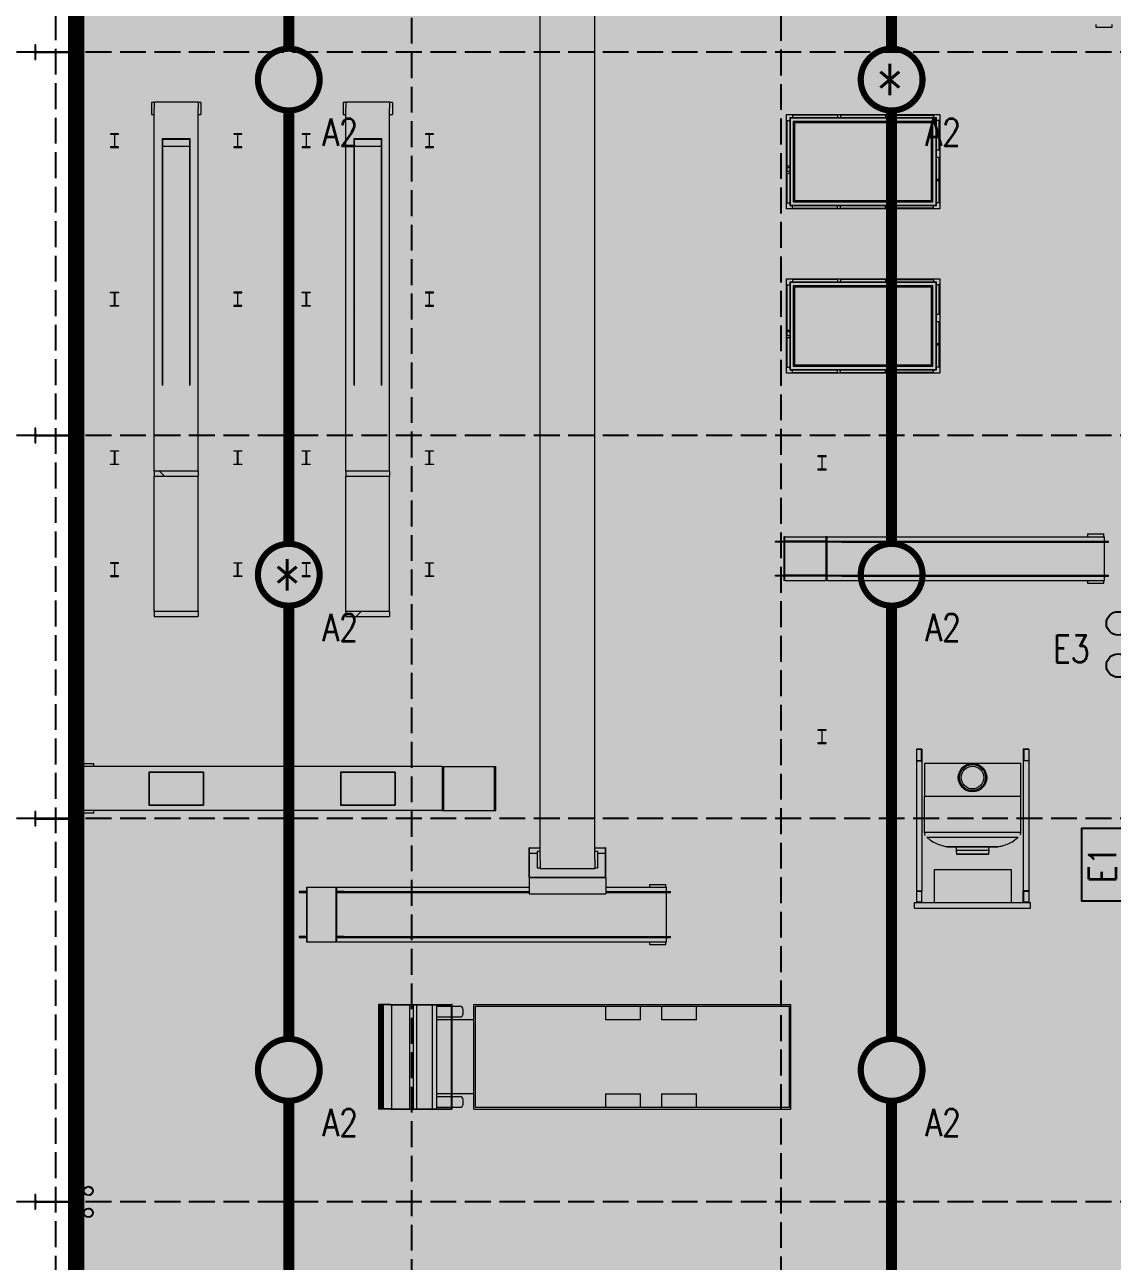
# Model space of a CAD drawing. Header units: millimetres. Extents: x 91119 to 433967, y 16708 to 144224.
# Drawn here: x 377089 to 396955, y 48609 to 71196 of the extents above; entities that cross this region are included whole.
import ezdxf
from ezdxf.enums import TextEntityAlignment as Align

# ---------------------------------------------------------------- set-up
doc = ezdxf.new("R2010")
doc.units = ezdxf.units.MM
doc.header["$LTSCALE"] = 100
doc.linetypes.add('121217 IES and EMR$0$XKITLINE03', pattern=[6.299213, 4.724409, -1.574803])
doc.linetypes.add('DASHED', pattern=[19.05, 12.7, -6.35])
for name, color, linetype in [('121217 IES and EMR$0$grid', 8, 'Continuous'), ('121217 IES and EMR$0$Xref', 8, 'Continuous'), ('Lighting', 5, 'Continuous')]:
    doc.layers.add(name, color=color, linetype=linetype)
doc.styles.add('ROMANS', font='romans.shx', dxfattribs={"width": 0.8, "height": 2.5})

msp = doc.modelspace()

# ---------------------------------------------------------------- hatches: boundary and pattern name
h = msp.add_hatch()
h.set_pattern_fill('DOTS', color=256, scale=500, style=0)
h.set_pattern_definition([(0, (378029.4, 28921.9), (396.875, 793.75), [0, -793.75])])
h.paths.add_polyline_path([(378029, 111561), (397402, 111561), (397402, 28922), (378029, 28922)])

# ---------------------------------------------------------------- linework, layer by layer
at = {"const_width": 300}
msp.add_lwpolyline([(378029, 111561), (397402, 111561), (397402, 28922), (378029, 28922)], close=True, dxfattribs=at)
at = {"layer": '121217 IES and EMR$0$grid', "linetype": '121217 IES and EMR$0$XKITLINE03'}
for p, q in [((384152, 138095), (384152, 25094)), ((390902, 138144), (390902, 25094)), ((377652, 106662), (377652, 22298)), ((409538, 70694), (255652, 70694)), ((409538, 63694), (256276, 63694)), ((409538, 56694), (257573, 56694)), ((409538, 49694), (255652, 49694))]:
    msp.add_line(p, q, dxfattribs=at)
at = {"layer": '121217 IES and EMR$0$Xref', "linetype": 'Continuous', "lineweight": 20}
for p, q in [((386502, 55944), (386502, 91444)), ((387502, 55944), (387502, 91444)), ((396652, 71199), (396652, 71149)), ((396952, 71149), (396952, 71199)), ((396652, 71149), (396952, 71149)), ((379455, 69773), (379405, 69773)), ((379405, 69773), (379405, 69558)), ((379455, 69781), (379455, 69675)), ((380255, 69781), (379455, 69781)), ((379455, 63039), (379455, 69675)), ((380255, 69781), (380255, 69675)), ((380305, 69773), (380255, 69773)), ((380255, 63039), (380255, 69675)), ((380305, 69773), (380305, 69558)), ((382955, 69773), (382905, 69773)), ((382905, 69773), (382905, 69558)), ((382955, 69781), (382955, 69675)), ((383755, 69781), (382955, 69781)), ((382955, 63039), (382955, 69675)), ((383755, 69781), (383755, 69675)), ((383805, 69773), (383755, 69773)), ((383755, 63039), (383755, 69675)), ((383805, 69773), (383805, 69558)), ((379405, 69558), (379455, 69558)), ((380255, 69558), (380305, 69558)), ((382905, 69558), (382955, 69558)), ((383755, 69558), (383805, 69558)), ((391003, 67834), (391003, 69554)), ((391003, 69554), (393802, 69554)), ((391003, 69554), (391008, 69549)), ((391013, 69444), (391063, 69444)), ((391013, 69444), (391013, 68619)), ((391063, 69494), (391063, 67894)), ((393742, 69494), (391063, 69494)), ((391069, 69488), (391069, 67900)), ((393736, 69488), (391069, 69488)), ((391113, 69544), (391113, 69494)), ((391938, 69544), (391113, 69544)), ((391938, 69494), (391113, 69494)), ((393677, 69429), (391128, 69429)), ((391128, 69429), (391128, 67959)), ((393652, 69404), (391153, 69404)), ((391153, 69404), (391153, 67984)), ((391938, 69544), (391938, 69494)), ((391990, 69544), (391990, 69494)), ((392815, 69544), (391990, 69544)), ((392815, 69494), (391990, 69494)), ((392815, 69544), (392815, 69494)), ((392867, 69544), (392867, 69494)), ((392867, 69544), (393692, 69544)), ((392867, 69494), (393692, 69494)), ((393652, 67984), (393652, 69404)), ((393677, 67959), (393677, 69429)), ((393692, 69544), (393692, 69494)), ((393736, 67900), (393736, 69488)), ((393742, 67894), (393742, 69494)), ((393792, 69444), (393742, 69444)), ((393792, 68903), (393792, 69444)), ((393797, 69549), (393802, 69554)), ((393802, 69554), (393802, 67834)), ((378657, 69206), (378657, 69198)), ((378804, 69206), (378657, 69206)), ((378657, 69198), (378720, 69198)), ((378727, 69190), (378727, 68971)), ((378733, 68971), (378733, 69190)), ((378741, 69198), (378804, 69198)), ((378804, 69198), (378804, 69206)), ((380907, 69206), (380907, 69198)), ((381054, 69206), (380907, 69206)), ((380907, 69198), (380970, 69198)), ((380977, 69190), (380977, 68971)), ((380983, 68971), (380983, 69190)), ((380991, 69198), (381054, 69198)), ((381054, 69198), (381054, 69206)), ((382157, 69206), (382157, 69198)), ((382304, 69206), (382157, 69206)), ((382157, 69198), (382220, 69198)), ((382227, 69190), (382227, 68971)), ((382233, 68971), (382233, 69190)), ((382241, 69198), (382304, 69198)), ((382304, 69198), (382304, 69206)), ((384407, 69206), (384407, 69198)), ((384554, 69206), (384407, 69206)), ((384407, 69198), (384470, 69198)), ((384477, 69190), (384477, 68971)), ((384483, 68971), (384483, 69190)), ((384491, 69198), (384554, 69198)), ((384554, 69198), (384554, 69206)), ((378657, 68964), (378657, 68955)), ((378720, 68964), (378657, 68964)), ((378657, 68955), (378804, 68955)), ((378804, 68964), (378741, 68964)), ((378804, 68955), (378804, 68964)), ((379605, 69115), (380105, 69115)), ((379605, 64614), (379605, 69115)), ((379613, 69107), (380097, 69107)), ((379613, 64614), (379613, 69107)), ((380097, 68970), (379613, 68970)), ((380097, 69107), (380097, 64614)), ((380105, 69115), (380105, 64614)), ((380907, 68964), (380907, 68955)), ((380970, 68964), (380907, 68964)), ((380907, 68955), (381054, 68955)), ((381054, 68964), (380991, 68964)), ((381054, 68955), (381054, 68964)), ((382157, 68964), (382157, 68955)), ((382220, 68964), (382157, 68964)), ((382157, 68955), (382304, 68955)), ((382304, 68964), (382241, 68964)), ((382304, 68955), (382304, 68964)), ((383105, 69115), (383605, 69115)), ((383105, 64614), (383105, 69115)), ((383113, 69107), (383597, 69107)), ((383113, 64614), (383113, 69107)), ((383597, 68970), (383113, 68970)), ((383597, 69107), (383597, 64614)), ((383605, 69115), (383605, 64614)), ((384407, 68964), (384407, 68955)), ((384470, 68964), (384407, 68964)), ((384407, 68955), (384554, 68955)), ((384554, 68964), (384491, 68964)), ((384554, 68955), (384554, 68964)), ((393792, 68903), (393742, 68903)), ((393792, 68769), (393742, 68769)), ((393792, 68369), (393792, 68769)), ((391009, 68584), (391009, 68520)), ((391063, 68584), (391009, 68584)), ((391009, 68520), (391063, 68520)), ((391013, 68619), (391063, 68619)), ((391013, 68485), (391063, 68485)), ((391013, 68485), (391013, 67944)), ((393792, 68369), (393742, 68369)), ((393792, 68344), (393742, 68344)), ((393792, 68344), (393792, 68369)), ((393792, 67944), (393792, 68344)), ((391003, 67834), (391008, 67839)), ((393802, 67834), (391003, 67834)), ((391013, 67944), (391063, 67944)), ((391063, 67894), (393742, 67894)), ((391069, 67900), (393736, 67900)), ((391113, 67844), (391113, 67894)), ((391113, 67894), (391938, 67894)), ((391113, 67844), (391938, 67844)), ((391128, 67959), (393677, 67959)), ((391153, 67984), (393652, 67984)), ((391938, 67844), (391938, 67894)), ((391990, 67844), (391990, 67894)), ((391990, 67894), (392815, 67894)), ((391990, 67844), (392815, 67844)), ((392815, 67844), (392815, 67894)), ((392867, 67844), (392867, 67894)), ((393692, 67894), (392867, 67894)), ((393692, 67844), (392867, 67844)), ((393692, 67844), (393692, 67894)), ((393792, 67944), (393742, 67944)), ((393797, 67839), (393802, 67834)), ((391003, 64834), (391003, 66554)), ((391003, 66554), (393802, 66554)), ((391003, 66554), (391008, 66549)), ((391013, 66444), (391063, 66444)), ((391013, 66444), (391013, 65619)), ((391063, 66494), (391063, 64894)), ((393742, 66494), (391063, 66494)), ((391069, 66488), (391069, 64900)), ((393736, 66488), (391069, 66488)), ((391113, 66544), (391113, 66494)), ((391938, 66544), (391113, 66544)), ((391938, 66494), (391113, 66494)), ((393677, 66429), (391128, 66429)), ((391128, 66429), (391128, 64959)), ((391938, 66544), (391938, 66494)), ((391990, 66544), (391990, 66494)), ((392815, 66544), (391990, 66544)), ((392815, 66494), (391990, 66494)), ((392815, 66544), (392815, 66494)), ((392867, 66544), (392867, 66494)), ((392867, 66544), (393692, 66544)), ((392867, 66494), (393692, 66494)), ((393677, 64959), (393677, 66429)), ((393692, 66544), (393692, 66494)), ((393736, 64900), (393736, 66488)), ((393742, 64894), (393742, 66494)), ((393792, 66444), (393742, 66444)), ((393792, 65903), (393792, 66444)), ((393797, 66549), (393802, 66554)), ((393802, 66554), (393802, 64834)), ((378657, 66309), (378804, 66309)), ((378657, 66301), (378657, 66309)), ((378720, 66301), (378657, 66301)), ((378727, 66074), (378727, 66293)), ((378733, 66293), (378733, 66074)), ((378804, 66301), (378741, 66301)), ((378804, 66309), (378804, 66301)), ((380907, 66309), (380907, 66301)), ((381054, 66309), (380907, 66309)), ((380907, 66301), (380970, 66301)), ((380977, 66293), (380977, 66074)), ((380983, 66074), (380983, 66293)), ((380991, 66301), (381054, 66301)), ((381054, 66301), (381054, 66309)), ((382157, 66309), (382304, 66309)), ((382157, 66301), (382157, 66309)), ((382220, 66301), (382157, 66301)), ((382227, 66074), (382227, 66293)), ((382233, 66293), (382233, 66074)), ((382304, 66301), (382241, 66301)), ((382304, 66309), (382304, 66301)), ((384407, 66309), (384407, 66301)), ((384554, 66309), (384407, 66309)), ((384407, 66301), (384470, 66301)), ((384477, 66293), (384477, 66074)), ((384483, 66074), (384483, 66293)), ((384491, 66301), (384554, 66301)), ((384554, 66301), (384554, 66309)), ((393652, 66404), (391153, 66404)), ((391153, 66404), (391153, 64984)), ((393652, 64984), (393652, 66404)), ((378657, 66067), (378720, 66067)), ((378657, 66058), (378657, 66067)), ((378804, 66058), (378657, 66058)), ((378741, 66067), (378804, 66067)), ((378804, 66067), (378804, 66058)), ((380907, 66067), (380907, 66058)), ((380970, 66067), (380907, 66067)), ((380907, 66058), (381054, 66058)), ((381054, 66067), (380991, 66067)), ((381054, 66058), (381054, 66067)), ((382157, 66067), (382220, 66067)), ((382157, 66058), (382157, 66067)), ((382304, 66058), (382157, 66058)), ((382241, 66067), (382304, 66067)), ((382304, 66067), (382304, 66058)), ((384407, 66067), (384407, 66058)), ((384470, 66067), (384407, 66067)), ((384407, 66058), (384554, 66058)), ((384554, 66067), (384491, 66067)), ((384554, 66058), (384554, 66067)), ((393792, 65903), (393742, 65903)), ((393792, 65769), (393742, 65769)), ((393792, 65369), (393792, 65769)), ((391009, 65584), (391009, 65520)), ((391063, 65584), (391009, 65584)), ((391009, 65520), (391063, 65520)), ((391013, 65619), (391063, 65619)), ((391013, 65485), (391063, 65485)), ((391013, 65485), (391013, 64944)), ((393792, 65369), (393742, 65369)), ((393792, 65344), (393742, 65344)), ((393792, 65344), (393792, 65369)), ((393792, 64944), (393792, 65344)), ((391003, 64834), (391008, 64839)), ((393802, 64834), (391003, 64834)), ((391013, 64944), (391063, 64944)), ((391063, 64894), (393742, 64894)), ((391069, 64900), (393736, 64900)), ((391113, 64844), (391113, 64894)), ((391113, 64894), (391938, 64894)), ((391113, 64844), (391938, 64844)), ((391128, 64959), (393677, 64959)), ((391153, 64984), (393652, 64984)), ((391938, 64844), (391938, 64894)), ((391990, 64844), (391990, 64894)), ((391990, 64894), (392815, 64894)), ((391990, 64844), (392815, 64844)), ((392815, 64844), (392815, 64894)), ((392867, 64844), (392867, 64894)), ((393692, 64894), (392867, 64894)), ((393692, 64844), (392867, 64844)), ((393692, 64844), (393692, 64894)), ((393792, 64944), (393742, 64944)), ((393797, 64839), (393802, 64834)), ((379605, 64614), (379613, 64614)), ((380097, 64614), (380105, 64614)), ((383105, 64614), (383113, 64614)), ((383597, 64614), (383605, 64614)), ((378657, 63412), (378804, 63412)), ((378657, 63404), (378657, 63412)), ((378720, 63404), (378657, 63404)), ((378727, 63177), (378727, 63396)), ((378733, 63396), (378733, 63177)), ((378804, 63404), (378741, 63404)), ((378804, 63412), (378804, 63404)), ((380907, 63412), (381054, 63412)), ((380907, 63404), (380907, 63412)), ((380970, 63404), (380907, 63404)), ((380977, 63177), (380977, 63396)), ((380983, 63396), (380983, 63177)), ((381054, 63404), (380991, 63404)), ((381054, 63412), (381054, 63404)), ((382157, 63412), (382304, 63412)), ((382157, 63404), (382157, 63412)), ((382220, 63404), (382157, 63404)), ((382227, 63177), (382227, 63396)), ((382233, 63396), (382233, 63177)), ((382304, 63404), (382241, 63404)), ((382304, 63412), (382304, 63404)), ((384407, 63412), (384554, 63412)), ((384407, 63404), (384407, 63412)), ((384470, 63404), (384407, 63404)), ((384477, 63177), (384477, 63396)), ((384483, 63396), (384483, 63177)), ((384554, 63404), (384491, 63404)), ((384554, 63412), (384554, 63404)), ((391726, 63319), (391579, 63319)), ((391579, 63319), (391579, 63311)), ((391579, 63311), (391642, 63311)), ((391649, 63303), (391649, 63084)), ((391655, 63084), (391655, 63303)), ((391663, 63311), (391726, 63311)), ((391726, 63311), (391726, 63319)), ((378657, 63170), (378720, 63170)), ((378657, 63161), (378657, 63170)), ((378804, 63161), (378657, 63161)), ((378741, 63170), (378804, 63170)), ((378804, 63170), (378804, 63161)), ((380255, 63039), (379455, 63039)), ((379455, 63039), (379455, 62948)), ((380255, 63039), (380255, 62948)), ((380907, 63161), (380907, 63170)), ((380907, 63170), (380970, 63170)), ((381054, 63161), (380907, 63161)), ((380991, 63170), (381054, 63170)), ((381054, 63170), (381054, 63161)), ((382157, 63170), (382220, 63170)), ((382157, 63161), (382157, 63170)), ((382304, 63161), (382157, 63161)), ((382241, 63170), (382304, 63170)), ((382304, 63170), (382304, 63161)), ((383755, 63039), (382955, 63039)), ((382955, 63039), (382955, 62948)), ((383755, 63039), (383755, 62948)), ((384407, 63161), (384407, 63170)), ((384407, 63170), (384470, 63170)), ((384554, 63161), (384407, 63161)), ((384491, 63170), (384554, 63170)), ((384554, 63170), (384554, 63161)), ((391579, 63077), (391579, 63068)), ((391642, 63077), (391579, 63077)), ((391579, 63068), (391726, 63068)), ((391726, 63077), (391663, 63077)), ((391726, 63068), (391726, 63077)), ((379455, 60479), (379455, 62948)), ((379455, 62948), (380255, 62948)), ((380255, 60479), (380255, 62948)), ((382955, 60479), (382955, 62948)), ((382955, 62948), (383755, 62948)), ((383755, 60479), (383755, 62948)), ((396502, 61894), (396502, 61844)), ((396502, 61894), (396802, 61894)), ((396802, 61844), (396802, 61894)), ((390804, 61744), (390804, 61764)), ((390804, 61764), (390956, 61764)), ((390956, 61744), (390804, 61744)), ((390973, 61844), (390956, 61844)), ((390956, 61844), (390956, 61044)), ((391724, 61764), (390956, 61764)), ((390956, 61764), (390956, 61744)), ((391724, 61744), (390956, 61744)), ((390973, 61844), (391724, 61844)), ((390973, 61044), (390973, 61844)), ((391749, 61844), (391724, 61844)), ((391724, 61844), (391724, 61044)), ((391749, 61844), (392948, 61844)), ((391749, 61044), (391749, 61844)), ((391749, 61744), (391749, 61764)), ((391749, 61764), (392017, 61764)), ((392017, 61744), (391749, 61744)), ((392017, 61764), (392017, 61744)), ((392017, 61764), (392948, 61764)), ((392017, 61744), (392948, 61744)), ((392948, 61844), (396652, 61844)), ((392948, 61764), (396652, 61764)), ((392948, 61744), (396652, 61744)), ((396652, 61844), (396811, 61844)), ((396652, 61764), (396886, 61764)), ((396652, 61744), (396886, 61744)), ((396811, 61764), (396811, 61844)), ((396811, 61144), (396811, 61744)), ((396886, 61744), (396886, 61764)), ((378657, 61369), (378657, 61361)), ((378804, 61369), (378657, 61369)), ((378657, 61361), (378720, 61361)), ((378727, 61353), (378727, 61134)), ((378733, 61134), (378733, 61353)), ((378741, 61361), (378804, 61361)), ((378804, 61361), (378804, 61369)), ((380907, 61369), (381054, 61369)), ((380907, 61361), (380907, 61369)), ((380970, 61361), (380907, 61361)), ((380977, 61134), (380977, 61353)), ((380983, 61353), (380983, 61134)), ((381054, 61361), (380991, 61361)), ((381054, 61369), (381054, 61361)), ((382157, 61369), (382157, 61361)), ((382304, 61369), (382157, 61369)), ((382157, 61361), (382220, 61361)), ((382227, 61353), (382227, 61134)), ((382233, 61134), (382233, 61353)), ((382241, 61361), (382304, 61361)), ((382304, 61361), (382304, 61369)), ((384407, 61369), (384554, 61369)), ((384407, 61361), (384407, 61369)), ((384470, 61361), (384407, 61361)), ((384477, 61134), (384477, 61353)), ((384483, 61353), (384483, 61134)), ((384554, 61361), (384491, 61361)), ((384554, 61369), (384554, 61361)), ((378657, 61127), (378657, 61118)), ((378720, 61127), (378657, 61127)), ((378657, 61118), (378804, 61118)), ((378804, 61127), (378741, 61127)), ((378804, 61118), (378804, 61127)), ((380907, 61127), (380970, 61127)), ((380907, 61118), (380907, 61127)), ((381054, 61118), (380907, 61118)), ((380991, 61127), (381054, 61127)), ((381054, 61127), (381054, 61118)), ((382157, 61127), (382157, 61118)), ((382220, 61127), (382157, 61127)), ((382157, 61118), (382304, 61118)), ((382304, 61127), (382241, 61127)), ((382304, 61118), (382304, 61127)), ((384407, 61127), (384470, 61127)), ((384407, 61118), (384407, 61127)), ((384554, 61118), (384407, 61118)), ((384491, 61127), (384554, 61127)), ((384554, 61127), (384554, 61118)), ((390804, 61124), (390804, 61144)), ((390804, 61144), (390956, 61144)), ((390956, 61124), (390804, 61124)), ((391724, 61144), (390956, 61144)), ((390956, 61144), (390956, 61124)), ((391724, 61124), (390956, 61124)), ((390973, 61044), (390956, 61044)), ((390973, 61044), (391724, 61044)), ((391749, 61044), (391724, 61044)), ((391749, 61144), (392017, 61144)), ((391749, 61124), (391749, 61144)), ((392017, 61124), (391749, 61124)), ((391749, 61044), (392948, 61044)), ((392017, 61144), (392948, 61144)), ((392017, 61144), (392017, 61124)), ((392017, 61124), (392948, 61124)), ((392948, 61144), (396652, 61144)), ((392948, 61124), (396652, 61124)), ((392948, 61044), (396652, 61044)), ((396502, 61044), (396502, 60994)), ((396502, 60994), (396802, 60994)), ((396652, 61144), (396886, 61144)), ((396652, 61124), (396886, 61124)), ((396652, 61044), (396811, 61044)), ((396802, 60994), (396802, 61044)), ((396811, 61044), (396811, 61124)), ((396886, 61124), (396886, 61144)), ((380255, 60479), (379455, 60479)), ((379455, 60479), (379455, 60387)), ((379455, 60387), (380255, 60387)), ((380255, 60479), (380255, 60387)), ((383755, 60479), (382955, 60479)), ((382955, 60479), (382955, 60387)), ((382955, 60387), (383755, 60387)), ((383755, 60479), (383755, 60387)), ((391726, 58319), (391579, 58319)), ((391579, 58319), (391579, 58311)), ((391579, 58311), (391642, 58311)), ((391649, 58303), (391649, 58084)), ((391655, 58084), (391655, 58303)), ((391663, 58311), (391726, 58311)), ((391726, 58311), (391726, 58319)), ((391579, 58077), (391579, 58068)), ((391642, 58077), (391579, 58077)), ((391579, 58068), (391726, 58068)), ((391726, 58077), (391663, 58077)), ((391726, 58068), (391726, 58077)), ((393376, 57964), (393376, 57753)), ((393477, 57964), (393376, 57964)), ((393376, 57964), (393376, 57964)), ((393452, 57957), (393384, 57960)), ((393467, 57771), (393467, 57947)), ((393477, 57964), (393477, 57751)), ((395429, 57964), (395328, 57964)), ((395328, 57964), (395328, 57751)), ((395338, 57947), (395338, 57771)), ((395421, 57960), (395353, 57957)), ((395429, 57964), (395429, 57753)), ((395429, 57964), (395429, 57964)), ((378044, 57644), (378180, 57644)), ((378044, 57644), (378044, 56844)), ((378052, 57694), (378052, 57644)), ((378352, 57694), (378052, 57694)), ((381503, 57644), (378180, 57644)), ((378352, 57644), (378352, 57694)), ((384712, 57644), (381503, 57644)), ((384712, 57644), (384739, 57644)), ((384712, 57644), (384712, 56844)), ((384739, 57644), (385634, 57644)), ((384739, 57644), (384739, 56844)), ((385634, 57644), (385668, 57644)), ((385668, 57644), (385692, 57644)), ((385668, 56844), (385668, 57644)), ((385692, 56844), (385692, 57644)), ((393376, 57751), (393376, 57753)), ((393376, 57751), (393376, 55376)), ((393376, 57751), (393477, 57751)), ((393384, 57758), (393452, 57762)), ((393477, 57751), (393477, 55376)), ((394402, 57704), (393522, 57704)), ((393522, 57704), (393522, 57099)), ((395282, 57704), (394402, 57704)), ((395282, 57099), (395282, 57704)), ((395328, 57751), (395328, 55376)), ((395429, 57751), (395328, 57751)), ((395353, 57762), (395421, 57758)), ((395429, 57753), (395429, 57751)), ((395429, 57751), (395429, 55376)), ((380355, 57543), (379355, 57543)), ((379355, 57543), (379355, 56943)), ((380349, 57537), (379361, 57537)), ((379361, 57537), (379361, 56949)), ((380349, 57537), (380349, 56949)), ((380355, 57543), (380355, 56943)), ((383855, 57543), (382855, 57543)), ((382855, 57543), (382855, 56943)), ((383849, 57537), (382861, 57537)), ((382861, 57537), (382861, 56949)), ((383849, 57537), (383849, 56949)), ((383855, 57543), (383855, 56943)), ((379355, 56943), (380355, 56943)), ((379361, 56949), (380349, 56949)), ((382855, 56943), (383855, 56943)), ((382861, 56949), (383849, 56949)), ((393521, 57098), (393521, 56438)), ((395282, 57099), (393522, 57099)), ((395284, 56438), (395284, 57098)), ((378044, 56844), (378180, 56844)), ((378052, 56844), (378052, 56794)), ((378352, 56794), (378052, 56794)), ((381503, 56844), (378180, 56844)), ((378352, 56794), (378352, 56844)), ((384712, 56844), (381503, 56844)), ((384712, 56844), (384739, 56844)), ((384739, 56844), (385634, 56844)), ((385634, 56844), (385668, 56844)), ((385668, 56844), (385692, 56844)), ((386302, 55619), (386302, 56159)), ((386308, 56159), (386302, 56159)), ((386308, 56159), (386502, 56159)), ((386308, 55627), (386308, 56159)), ((386308, 56063), (386452, 56063)), ((386502, 56094), (386452, 56094)), ((386452, 56094), (386452, 55794)), ((387502, 56159), (387696, 56159)), ((387552, 56094), (387502, 56094)), ((387552, 56094), (387552, 55794)), ((387552, 56063), (387696, 56063)), ((387696, 55627), (387696, 56159)), ((387702, 56159), (387696, 56159)), ((387702, 55619), (387702, 56159)), ((393937, 56180), (393937, 56171)), ((394106, 56171), (394101, 56110)), ((394101, 56110), (394107, 56043)), ((394698, 56043), (394704, 56110)), ((394704, 56110), (394699, 56171)), ((394868, 56171), (394868, 56180)), ((386452, 55794), (386502, 55794)), ((386502, 55944), (386502, 55786)), ((387502, 55944), (387502, 55786)), ((387502, 55794), (387552, 55794)), ((386302, 55619), (386302, 55319)), ((386302, 55619), (387702, 55619)), ((386308, 55627), (387696, 55627)), ((386502, 55786), (387502, 55786)), ((387702, 55619), (387702, 55319)), ((393700, 55764), (393700, 55164)), ((393700, 55764), (393787, 55764)), ((393787, 55764), (395018, 55764)), ((395018, 55764), (395105, 55764)), ((395105, 55764), (395105, 55164)), ((382104, 55364), (382104, 55344)), ((382235, 55364), (382104, 55364)), ((382104, 55344), (382235, 55344)), ((382235, 55444), (382235, 54444)), ((382235, 55444), (382249, 55444)), ((382235, 55364), (382235, 55364)), ((382235, 55344), (382235, 55364)), ((382235, 55344), (382235, 55344)), ((382249, 55444), (382773, 55444)), ((382249, 54444), (382249, 55444)), ((382773, 55444), (382773, 54444)), ((382773, 55444), (382787, 55444)), ((382787, 55444), (383656, 55444)), ((382787, 54444), (382787, 55444)), ((382787, 55364), (382787, 55344)), ((382918, 55364), (382787, 55364)), ((382787, 55344), (382918, 55344)), ((382918, 55364), (383699, 55364)), ((382918, 55344), (382918, 55364)), ((382918, 55344), (383699, 55344)), ((383656, 55444), (385945, 55444)), ((383699, 55364), (385945, 55364)), ((383699, 55344), (385945, 55344)), ((385945, 55444), (386302, 55444)), ((385945, 55364), (386302, 55364)), ((385945, 55344), (386302, 55344)), ((387702, 55444), (388652, 55444)), ((387702, 55364), (388652, 55364)), ((387702, 55344), (388652, 55344)), ((388502, 55494), (388502, 55444)), ((388502, 55494), (388802, 55494)), ((388652, 55444), (388811, 55444)), ((388652, 55364), (388886, 55364)), ((388652, 55344), (388886, 55344)), ((388802, 55444), (388802, 55494)), ((388811, 55364), (388811, 55444)), ((388811, 54544), (388811, 55344)), ((388886, 55344), (388886, 55364)), ((393376, 55376), (393376, 55373)), ((393376, 55376), (393477, 55376)), ((393376, 55373), (393376, 55164)), ((393384, 55368), (393452, 55365)), ((393467, 55356), (393467, 55179)), ((393477, 55164), (393477, 55376)), ((395429, 55376), (395328, 55376)), ((395328, 55164), (395328, 55376)), ((395338, 55179), (395338, 55356)), ((395353, 55365), (395421, 55368)), ((395429, 55373), (395429, 55376)), ((395429, 55373), (395429, 55164)), ((386302, 55319), (387702, 55319)), ((393342, 55163), (395462, 55163)), ((393342, 55061), (393342, 55163)), ((393377, 55164), (393376, 55164)), ((393377, 55164), (393477, 55164)), ((393452, 55170), (393384, 55166)), ((393700, 55164), (393787, 55164)), ((393787, 55164), (395018, 55164)), ((395018, 55164), (395105, 55164)), ((395328, 55164), (395428, 55164)), ((395421, 55166), (395353, 55170)), ((395428, 55164), (395429, 55164)), ((395462, 55061), (395462, 55163)), ((393342, 55061), (395462, 55061)), ((382104, 54544), (382104, 54524)), ((382235, 54544), (382104, 54544)), ((382104, 54524), (382235, 54524)), ((382235, 54544), (382235, 54544)), ((382235, 54524), (382235, 54544)), ((382235, 54524), (382235, 54524)), ((382235, 54444), (382249, 54444)), ((382249, 54444), (382773, 54444)), ((382773, 54444), (382787, 54444)), ((382918, 54544), (382787, 54544)), ((382787, 54544), (382787, 54524)), ((382787, 54524), (382918, 54524)), ((382787, 54444), (383656, 54444)), ((382918, 54544), (383699, 54544)), ((382918, 54524), (382918, 54544)), ((382918, 54524), (383699, 54524)), ((383656, 54444), (385945, 54444)), ((383699, 54544), (385945, 54544)), ((383699, 54524), (385945, 54524)), ((385945, 54544), (388652, 54544)), ((385945, 54524), (388652, 54524)), ((385945, 54444), (388652, 54444)), ((388502, 54444), (388502, 54394)), ((388652, 54544), (388886, 54544)), ((388652, 54524), (388886, 54524)), ((388652, 54444), (388811, 54444)), ((388802, 54394), (388802, 54444)), ((388811, 54444), (388811, 54524)), ((388886, 54524), (388886, 54544)), ((388502, 54394), (388802, 54394)), ((383567, 53299), (383551, 53299)), ((383551, 53299), (383551, 51389)), ((383567, 51389), (383567, 53299)), ((383591, 53299), (383567, 53299)), ((383591, 51389), (383591, 53299)), ((383610, 53299), (383591, 53299)), ((383610, 51389), (383610, 53299)), ((383633, 53299), (383610, 53299)), ((383633, 51389), (383633, 53299)), ((383662, 53299), (383633, 53299)), ((383662, 53293), (383639, 53293)), ((383639, 53293), (383639, 51395)), ((383719, 53299), (383662, 53299)), ((383662, 53299), (383662, 53293)), ((383719, 53293), (383662, 53293)), ((383773, 53299), (383719, 53299)), ((383719, 53299), (383719, 53293)), ((383773, 53293), (383719, 53293)), ((383773, 53299), (383889, 53299)), ((383773, 53299), (383773, 53293)), ((383773, 53293), (383889, 53293)), ((383794, 51395), (383794, 53293)), ((383889, 53299), (384020, 53299)), ((383889, 53299), (383889, 53293)), ((383889, 53293), (384020, 53293)), ((384020, 53299), (384051, 53299)), ((384020, 53299), (384020, 53293)), ((384020, 53293), (384051, 53293)), ((384051, 53299), (384070, 53299)), ((384051, 53299), (384051, 53293)), ((384051, 53293), (384070, 53293)), ((384070, 53299), (384531, 53299)), ((384070, 53299), (384070, 53293)), ((384070, 53293), (384531, 53293)), ((384124, 51395), (384124, 53293)), ((384190, 51395), (384190, 53293)), ((384251, 51395), (384251, 53293)), ((384531, 53299), (384549, 53299)), ((384531, 53299), (384531, 53293)), ((384531, 53293), (384549, 53293)), ((384539, 51395), (384539, 53293)), ((384549, 53299), (384552, 53299)), ((384549, 53299), (384549, 53293)), ((384549, 53293), (384552, 53293)), ((384552, 53299), (384886, 53299)), ((384552, 53293), (384552, 53299)), ((384552, 53293), (384880, 53293)), ((384615, 51395), (384615, 53293)), ((384615, 53267), (384880, 53267)), ((384880, 53293), (384880, 51395)), ((384899, 53299), (384886, 53299)), ((384886, 53299), (384886, 51389)), ((384894, 53267), (385037, 53267)), ((384899, 51389), (384899, 53299)), ((385097, 53131), (385097, 53207)), ((385294, 51389), (385294, 53299)), ((385294, 53299), (391081, 53299)), ((385324, 53269), (391051, 53269)), ((385324, 51419), (385324, 53269)), ((387695, 53269), (387695, 53019)), ((388334, 53019), (388334, 53269)), ((388720, 53269), (388720, 53019)), ((389362, 53019), (389362, 53269)), ((391051, 53269), (391051, 51419)), ((391081, 51389), (391081, 53299)), ((384615, 53071), (384880, 53071)), ((384880, 53019), (384615, 53019)), ((384894, 53071), (385037, 53071)), ((385294, 53019), (384899, 53019)), ((388334, 53019), (387695, 53019)), ((389362, 53019), (388720, 53019)), ((384880, 51669), (384615, 51669)), ((384615, 51617), (384880, 51617)), ((384894, 51617), (385037, 51617)), ((385294, 51669), (384899, 51669)), ((385097, 51481), (385097, 51557)), ((387695, 51669), (387695, 51419)), ((387695, 51669), (388334, 51669)), ((388334, 51419), (388334, 51669)), ((388720, 51669), (388720, 51419)), ((388720, 51669), (389362, 51669)), ((389362, 51419), (389362, 51669)), ((383567, 51389), (383551, 51389)), ((383591, 51389), (383567, 51389)), ((383610, 51389), (383591, 51389)), ((383633, 51389), (383610, 51389)), ((383662, 51389), (383633, 51389)), ((383662, 51395), (383639, 51395)), ((383719, 51395), (383662, 51395)), ((383662, 51395), (383662, 51389)), ((383719, 51389), (383662, 51389)), ((383773, 51395), (383719, 51395)), ((383719, 51395), (383719, 51389)), ((383773, 51389), (383719, 51389)), ((383773, 51395), (383773, 51389)), ((383773, 51395), (383889, 51395)), ((383773, 51389), (383889, 51389)), ((383889, 51395), (384020, 51395)), ((383889, 51395), (383889, 51389)), ((383889, 51389), (384020, 51389)), ((384020, 51395), (384051, 51395)), ((384020, 51395), (384020, 51389)), ((384020, 51389), (384051, 51389)), ((384051, 51395), (384070, 51395)), ((384051, 51395), (384051, 51389)), ((384051, 51389), (384070, 51389)), ((384070, 51395), (384531, 51395)), ((384070, 51395), (384070, 51389)), ((384070, 51389), (384531, 51389)), ((384531, 51395), (384549, 51395)), ((384531, 51395), (384531, 51389)), ((384531, 51389), (384549, 51389)), ((384549, 51395), (384552, 51395)), ((384549, 51395), (384549, 51389)), ((384549, 51389), (384552, 51389)), ((384552, 51389), (384552, 51395)), ((384552, 51395), (384880, 51395)), ((384552, 51389), (384886, 51389)), ((384615, 51421), (384880, 51421)), ((384899, 51389), (384886, 51389)), ((384894, 51421), (385037, 51421)), ((385294, 51389), (391081, 51389)), ((391051, 51419), (385324, 51419)), ((378254, 49978), (378252, 49978)), ((378252, 49810), (378254, 49810)), ((378254, 49578), (378252, 49578)), ((378252, 49410), (378254, 49410))]:
    msp.add_line(p, q, dxfattribs=at)
at = {"layer": '121217 IES and EMR$0$Xref', "linetype": 'Continuous', "lineweight": 15}
for p, q in [((377276, 70826), (377276, 70561)), ((377293, 70826), (377276, 70826)), ((377293, 70717), (377293, 70826)), ((377995, 70700), (377310, 70700)), ((378012, 70826), (378012, 70717)), ((378029, 70826), (378012, 70826)), ((378029, 70561), (378029, 70826)), ((377276, 70561), (377293, 70561)), ((377293, 70561), (377293, 70671)), ((377310, 70687), (377995, 70687)), ((378012, 70671), (378012, 70561)), ((378012, 70561), (378029, 70561)), ((377276, 63826), (377276, 63561)), ((377293, 63826), (377276, 63826)), ((377293, 63717), (377293, 63826)), ((377995, 63700), (377310, 63700)), ((378012, 63826), (378012, 63717)), ((378029, 63826), (378012, 63826)), ((378029, 63561), (378029, 63826)), ((377276, 63561), (377293, 63561)), ((377293, 63561), (377293, 63671)), ((377310, 63687), (377995, 63687)), ((378012, 63671), (378012, 63561)), ((378012, 63561), (378029, 63561)), ((377276, 56826), (377276, 56561)), ((377293, 56826), (377276, 56826)), ((377293, 56717), (377293, 56826)), ((377995, 56700), (377310, 56700)), ((378012, 56826), (378012, 56717)), ((378029, 56826), (378012, 56826)), ((378029, 56561), (378029, 56826)), ((377276, 56561), (377293, 56561)), ((377293, 56561), (377293, 56671)), ((377310, 56687), (377995, 56687)), ((378012, 56671), (378012, 56561)), ((378012, 56561), (378029, 56561)), ((377276, 49826), (377276, 49561)), ((377293, 49826), (377276, 49826)), ((377293, 49717), (377293, 49826)), ((377995, 49700), (377310, 49700)), ((378012, 49826), (378012, 49717)), ((378029, 49826), (378012, 49826)), ((378029, 49561), (378029, 49826)), ((377276, 49561), (377293, 49561)), ((377293, 49561), (377293, 49671)), ((377310, 49687), (377995, 49687)), ((378012, 49671), (378012, 49561)), ((378012, 49561), (378029, 49561))]:
    msp.add_line(p, q, dxfattribs=at)
at = {"layer": '121217 IES and EMR$0$Xref', "linetype": 'Continuous', "lineweight": 0}
for p, q in [((391483, 69494), (391489, 69488)), ((392897, 69494), (392903, 69488)), ((383384, 69115), (383375, 69107)), ((383113, 68845), (383105, 68837)), ((379605, 68643), (379613, 68635)), ((391063, 68500), (391069, 68494)), ((393736, 68655), (393742, 68649)), ((380097, 68151), (380105, 68143)), ((391663, 67900), (391669, 67894)), ((393077, 67900), (393083, 67894)), ((379605, 67229), (379613, 67221)), ((380097, 66737), (380105, 66729)), ((383605, 66509), (383597, 66501)), ((393069, 66494), (393075, 66488)), ((383113, 66017), (383105, 66009)), ((379605, 65815), (379613, 65807)), ((393736, 65827), (393742, 65821)), ((391063, 65671), (391069, 65665)), ((380097, 65323), (380105, 65315)), ((391835, 64900), (391841, 64894)), ((377969, 63700), (377956, 63687)), ((378029, 63761), (378012, 63743)), ((391726, 63315), (391721, 63311)), ((379553, 63039), (379644, 62948)), ((382965, 63039), (382955, 63030)), ((391655, 63245), (391649, 63239)), ((390956, 61535), (390973, 61519)), ((383233, 60479), (383141, 60387)), ((379392, 57543), (379398, 57537)), ((383125, 57543), (383119, 57537)), ((382861, 57279), (382855, 57273)), ((385692, 57281), (385668, 57258)), ((379986, 56949), (379992, 56943)), ((386965, 55627), (386973, 55619)), ((382235, 54700), (382249, 54686)), ((378029, 49619), (378012, 49601))]:
    msp.add_line(p, q, dxfattribs=at)
at = {"layer": '121217 IES and EMR$0$Xref', "linetype": 'Continuous', "lineweight": 20}
for centre, radius in [((394402, 57444), 260), ((394402, 57444), 246), ((394402, 57444), 238), ((394402, 57444), 207), ((378252, 49894), 84), ((378252, 49894), 75), ((378252, 49494), 84), ((378252, 49494), 75)]:
    msp.add_circle(centre, radius, dxfattribs=at)
at = {"layer": '121217 IES and EMR$0$Xref', "linetype": 'Continuous', "lineweight": 15}
for centre, start, end in [((377310, 70717), 180, 270), ((377995, 70717), 270, 0), ((377310, 70671), 90, 180), ((377995, 70671), 0, 90), ((377310, 63717), 180, 270), ((377995, 63717), 270, 0), ((377310, 63671), 90, 180), ((377995, 63671), 0, 90), ((377310, 56717), 180, 270), ((377995, 56717), 270, 0), ((377310, 56671), 90, 180), ((377995, 56671), 0, 90), ((377310, 49717), 180, 270), ((377995, 49717), 270, 0), ((377310, 49671), 90, 180), ((377995, 49671), 0, 90)]:
    msp.add_arc(centre, 16.5, start, end, dxfattribs=at)
at = {"layer": '121217 IES and EMR$0$Xref', "linetype": 'Continuous', "lineweight": 20}
for centre, radius, start, end in [((378720, 69190), 7.6, 0, 90), ((378741, 69190), 7.6, 90, 180), ((380970, 69190), 7.6, 0, 90), ((380991, 69190), 7.6, 90, 180), ((382220, 69190), 7.6, 0, 90), ((382241, 69190), 7.6, 90, 180), ((384470, 69190), 7.6, 0, 90), ((384491, 69190), 7.6, 90, 180), ((378720, 68971), 7.6, 270, 0), ((378741, 68971), 7.6, 180, 270), ((380970, 68971), 7.6, 270, 0), ((380991, 68971), 7.6, 180, 270), ((382220, 68971), 7.6, 270, 0), ((382241, 68971), 7.6, 180, 270), ((384470, 68971), 7.6, 270, 0), ((384491, 68971), 7.6, 180, 270), ((378720, 66293), 7.6, 0, 90), ((378741, 66293), 7.6, 90, 180), ((380970, 66293), 7.6, 0, 90), ((380991, 66293), 7.6, 90, 180), ((382220, 66293), 7.6, 0, 90), ((382241, 66293), 7.6, 90, 180), ((384470, 66293), 7.6, 0, 90), ((384491, 66293), 7.6, 90, 180), ((378720, 66074), 7.6, 270, 0), ((378741, 66074), 7.6, 180, 270), ((380970, 66074), 7.6, 270, 0), ((380991, 66074), 7.6, 180, 270), ((382220, 66074), 7.6, 270, 0), ((382241, 66074), 7.6, 180, 270), ((384470, 66074), 7.6, 270, 0), ((384491, 66074), 7.6, 180, 270), ((378720, 63396), 7.6, 0, 90), ((378741, 63396), 7.6, 90, 180), ((380970, 63396), 7.6, 0, 90), ((380991, 63396), 7.6, 90, 180), ((382220, 63396), 7.6, 0, 90), ((382241, 63396), 7.6, 90, 180), ((384470, 63396), 7.6, 0, 90), ((384491, 63396), 7.6, 90, 180), ((391642, 63303), 7.6, 0, 90), ((391663, 63303), 7.6, 90, 180), ((378720, 63177), 7.6, 270, 0), ((378741, 63177), 7.6, 180, 270), ((380970, 63177), 7.6, 270, 0), ((380991, 63177), 7.6, 180, 270), ((382220, 63177), 7.6, 270, 0), ((382241, 63177), 7.6, 180, 270), ((384470, 63177), 7.6, 270, 0), ((384491, 63177), 7.6, 180, 270), ((391642, 63084), 7.6, 270, 0), ((391663, 63084), 7.6, 180, 270), ((378720, 61353), 7.6, 0, 90), ((378741, 61353), 7.6, 90, 180), ((380970, 61353), 7.6, 0, 90), ((380991, 61353), 7.6, 90, 180), ((382220, 61353), 7.6, 0, 90), ((382241, 61353), 7.6, 90, 180), ((384470, 61353), 7.6, 0, 90), ((384491, 61353), 7.6, 90, 180), ((378720, 61134), 7.6, 270, 0), ((378741, 61134), 7.6, 180, 270), ((380970, 61134), 7.6, 270, 0), ((380991, 61134), 7.6, 180, 270), ((382220, 61134), 7.6, 270, 0), ((382241, 61134), 7.6, 180, 270), ((384470, 61134), 7.6, 270, 0), ((384491, 61134), 7.6, 180, 270), ((391642, 58303), 7.6, 0, 90), ((391663, 58303), 7.6, 90, 180), ((391642, 58084), 7.6, 270, 0), ((391663, 58084), 7.6, 180, 270), ((393595, 56427), 73.1, 170.5504, 211.4853), ((385037, 53207), 60, 0, 90), ((385037, 53131), 60, 270, 0), ((385037, 51557), 60, 0, 90), ((385037, 51481), 60, 270, 0)]:
    msp.add_arc(centre, radius, start, end, dxfattribs=at)
for centre, major_axis, ratio, start_param, end_param in [((393385, 57965), (-9, 0), 0.5684, 0.283285, 1.481754), ((393451, 57947), (16, 0), 0.5684, 0, 1.481754), ((395354, 57947), (16, 0), 0.5684, 1.659839, 3.141593), ((395420, 57965), (9, 0), 0.5684, 4.801431, 5.9999), ((393385, 57753), (-9, 0), 0.5684, 4.801431, 6.283185), ((393451, 57771), (-16, 0), 0.5684, 1.659839, 3.141593), ((395354, 57771), (-16, 0), 0.5684, 0, 1.481754), ((395420, 57753), (-9, 0), 0.5684, 3.141593, 4.623347), ((394402, 57098), (-882, 0), 0.000224, 3.141593, 6.283185), ((394402, 56438), (-882, 0), 0.000224, 3.14134, 6.282868), ((394402, 56349), (-836, 0), 0.000224, 3.14948, 6.278525), ((394402, 56180), (-465, 0), 0.000224, 3.141024, 6.283185), ((394402, 56180), (-465, 0), 0.000224, 0, 0.002322), ((394402, 56180), (-465, 0), 0.000224, 3.141593, 6.283185), ((394402, 56171), (-465, 0), 0.000224, 3.141593, 6.283185), ((394402, 56110), (-301, 0), 0.000224, 3.141573, 6.283185), ((394402, 56171), (-296, 0), 0.000224, 3.141612, 6.283166), ((393385, 55373), (-9, 0), 0.568429, 0, 1.481754), ((393451, 55356), (-16, 0), 0.568429, 3.141593, 4.623347), ((395354, 55356), (-16, 0), 0.568429, 4.801431, 6.283185), ((395420, 55373), (-9, 0), 0.568429, 1.659839, 3.141593), ((393385, 55161), (-9, 0), 0.568429, 4.801431, 5.817894), ((393451, 55179), (16, 0), 0.568429, 4.801431, 6.283185), ((395354, 55179), (16, 0), 0.568429, 3.141593, 4.623347), ((395420, 55161), (9, 0), 0.568429, 0.465291, 1.481754)]:
    msp.add_ellipse(centre, major_axis=major_axis, ratio=ratio, start_param=start_param, end_param=end_param, dxfattribs=at)
msp.add_ellipse((394402, 56043), major_axis=(-295, 0), ratio=0.000224, dxfattribs=at)
for points, knots in [([(393576, 56346), (393595, 56330), (393645, 56287), (393748, 56236), (393857, 56196), (393917, 56185), (393944, 56180)], [0, 0, 0, 0, 0.163537, 0.519771, 0.81893, 1, 1, 1, 1]), ([(394865, 56181), (394895, 56187), (394995, 56207), (395132, 56265), (395209, 56331), (395232, 56351)], [0, 0, 0, 0, 0.206152, 0.79683, 1, 1, 1, 1]), ([(378261, 49977), (378265, 49977), (378268, 49977), (378277, 49975), (378283, 49973), (378293, 49968), (378298, 49966), (378304, 49961), (378307, 49959), (378311, 49956), (378313, 49954), (378319, 49948), (378322, 49944), (378328, 49934), (378330, 49929), (378332, 49924)], [0.822128, 0.822128, 0.822128, 0.822128, 0.84375, 0.84375, 0.875, 0.875, 0.90625, 0.90625, 0.921875, 0.921875, 0.9375, 0.9375, 0.96875, 0.96875, 1, 1, 1, 1]), ([(378332, 49924), (378334, 49919), (378336, 49914), (378337, 49906), (378338, 49903), (378338, 49897), (378338, 49895), (378338, 49886), (378337, 49881), (378335, 49870), (378333, 49865), (378329, 49855), (378326, 49850), (378321, 49843), (378320, 49841), (378316, 49837), (378312, 49833), (378308, 49829), (378304, 49826), (378302, 49824), (378295, 49820), (378290, 49817), (378279, 49813), (378274, 49812), (378267, 49811), (378265, 49810), (378263, 49810)], [0, 0, 0, 0, 0.03125, 0.03125, 0.046875, 0.046875, 0.0625, 0.0625, 0.09375, 0.09375, 0.125, 0.125, 0.15625, 0.15625, 0.171875, 0.171875, 0.1875, 0.203125, 0.203125, 0.21875, 0.21875, 0.25, 0.25, 0.28125, 0.28125, 0.29293, 0.29293, 0.29293, 0.29293]), ([(378261, 49577), (378265, 49577), (378268, 49577), (378277, 49575), (378283, 49573), (378293, 49568), (378298, 49566), (378304, 49561), (378307, 49559), (378311, 49556), (378313, 49554), (378319, 49548), (378322, 49544), (378328, 49534), (378330, 49529), (378332, 49524)], [0.822128, 0.822128, 0.822128, 0.822128, 0.84375, 0.84375, 0.875, 0.875, 0.90625, 0.90625, 0.921875, 0.921875, 0.9375, 0.9375, 0.96875, 0.96875, 1, 1, 1, 1]), ([(378332, 49524), (378334, 49519), (378336, 49514), (378337, 49506), (378338, 49503), (378338, 49497), (378338, 49495), (378338, 49486), (378337, 49481), (378335, 49470), (378333, 49465), (378329, 49455), (378326, 49450), (378321, 49443), (378320, 49441), (378316, 49437), (378312, 49433), (378308, 49429), (378304, 49426), (378302, 49424), (378295, 49420), (378290, 49417), (378279, 49413), (378274, 49412), (378267, 49411), (378265, 49410), (378263, 49410)], [0, 0, 0, 0, 0.03125, 0.03125, 0.046875, 0.046875, 0.0625, 0.0625, 0.09375, 0.09375, 0.125, 0.125, 0.15625, 0.15625, 0.171875, 0.171875, 0.1875, 0.203125, 0.203125, 0.21875, 0.21875, 0.25, 0.25, 0.28125, 0.28125, 0.29293, 0.29293, 0.29293, 0.29293])]:
    msp.add_open_spline(points, degree=3, knots=knots, dxfattribs=at)
msp.add_open_spline([(395278, 56400), (395279, 56401), (395281, 56413), (395284, 56437)], degree=3, dxfattribs=at)
at = {"layer": 'Lighting', "color": 1, "linetype": 'DASHED', "const_width": 200}
for points in [[(381912, 70758), (381912, 78674)], [(392924, 70758), (392924, 78674)], [(381912, 61714), (381912, 69629)], [(392924, 61714), (392924, 69629)], [(381912, 52669), (381912, 60585)], [(392924, 52669), (392924, 60585)], [(381912, 43625), (381912, 51540)], [(392924, 43625), (392924, 51540)]]:
    msp.add_lwpolyline(points, dxfattribs=at)
at = {"layer": 'Lighting', "const_width": 112}
for points in [[(381348, 70194, 1), (382477, 70194, 1)], [(392360, 70194, 1), (393489, 70194, 1)], [(381348, 61149, 1), (382477, 61149, 1)], [(392360, 61149, 1), (393489, 61149, 1)], [(381348, 52105, 1), (382477, 52105, 1)], [(392360, 52105, 1), (393489, 52105, 1)]]:
    msp.add_lwpolyline(points, format="xyb", close=True, dxfattribs=at)
at = {"layer": 'Lighting'}
msp.add_lwpolyline([(397165, 55192), (397165, 56511), (396391, 56511), (396391, 55192)], close=True, dxfattribs=at)
for centre in [(397060, 60261), (397060, 59490)]:
    msp.add_circle(centre, 213, dxfattribs=at)

# ---------------------------------------------------------------- texts
at = {"layer": 'Lighting', "color": 0, "style": 'ROMANS', "width": 0.8}
for s, height, p in [('*', 1000, (392619, 69479)), ('*', 1000, (381607, 60435)), ('E3', 500, (395872, 59544))]:
    msp.add_text(s, height=height, dxfattribs=at).set_placement(p)
msp.add_text('E1', height=500, rotation=89.9675, dxfattribs=at).set_placement((396778, 55852), align=Align.MIDDLE_CENTER)
at = {"layer": 'Lighting', "color": 0, "char_height": 500, "width": 7884.62, "attachment_point": 1, "style": 'ROMANS'}
for insert in [(382525, 69482), (393536, 69482), (382525, 60438), (393536, 60438), (382525, 51394), (393536, 51394)]:
    msp.add_mtext('A2', dxfattribs=dict(at, insert=insert))

doc.saveas('drawing.dxf')
